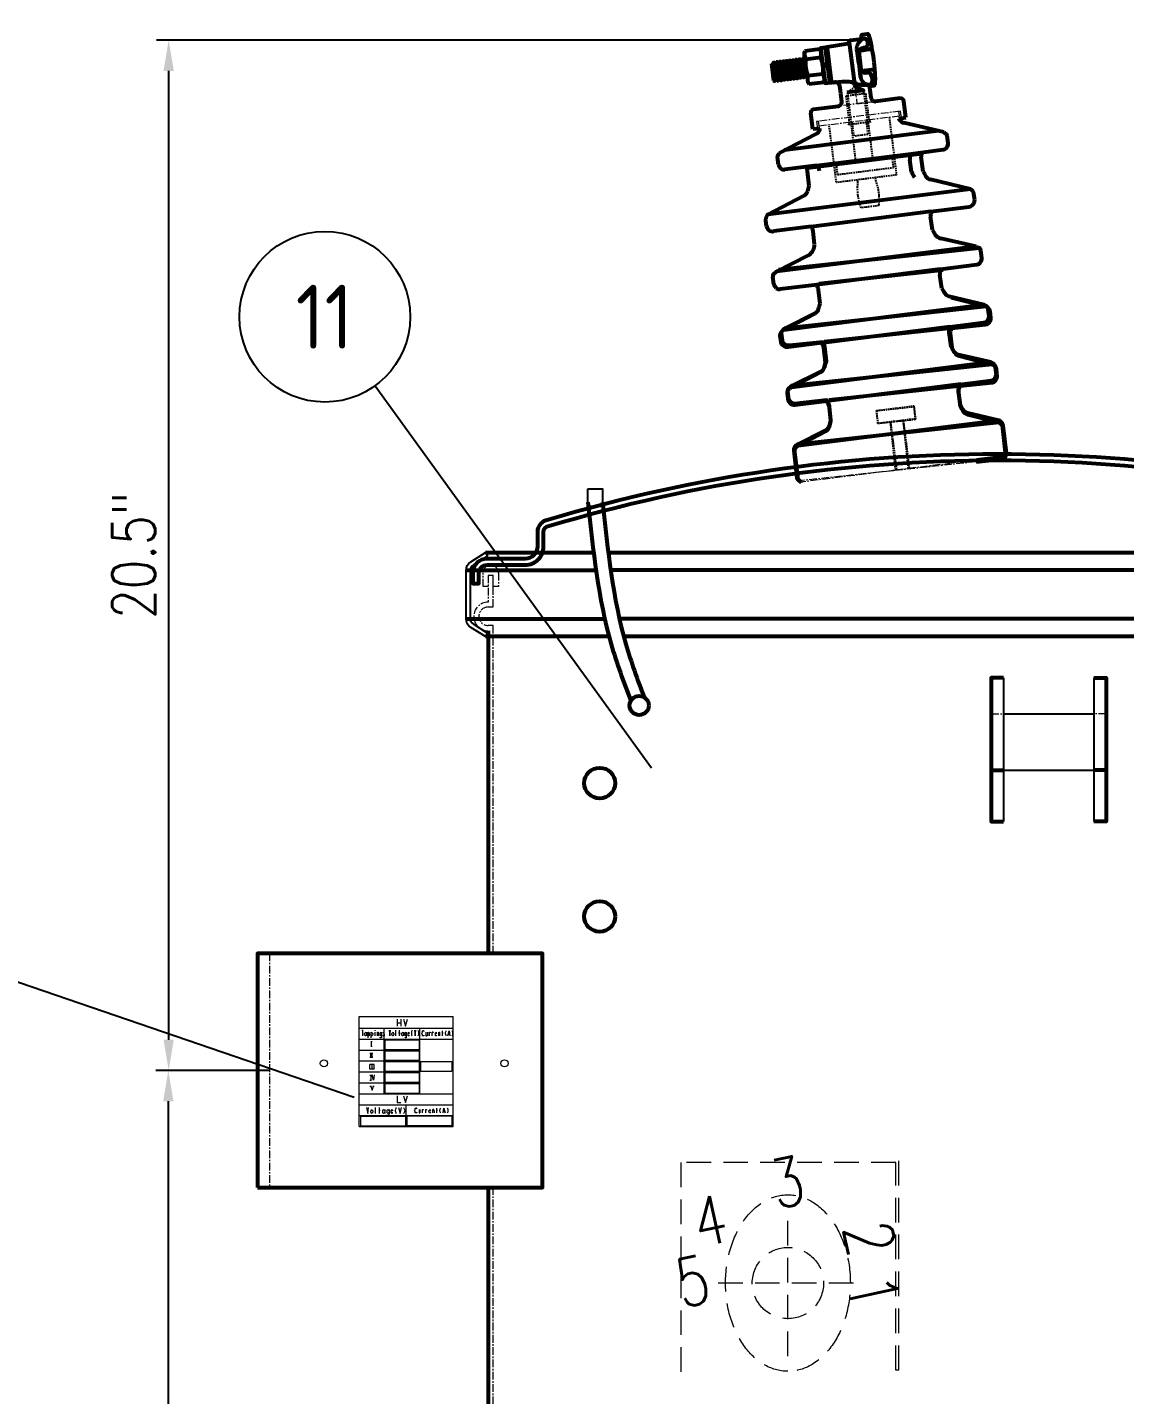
# Model space of a CAD drawing. Header units: millimetres. Extents: x 119255 to 128417, y -8474 to -5265.
# Drawn here: x 120757 to 121292, y -6862 to -6196 of the extents above; entities that cross this region are included whole.
import ezdxf
from ezdxf.enums import TextEntityAlignment as Align

# ---------------------------------------------------------------- set-up
doc = ezdxf.new("R2010")
doc.units = ezdxf.units.MM
doc.header["$LTSCALE"] = 3
for name, pattern in [('ACISOTGL', [3, 2, -1]), ('CENTER', [2, 1.25, -0.25, 0.25, -0.25]), ('HIDDEN', [0.375, 0.25, -0.125])]:
    doc.linetypes.add(name, pattern=pattern)
for name, color, linetype in [('2', 3, 'Continuous'), ('A', 3, 'Continuous'), ('D', 11, 'HIDDEN'), ('S', 254, 'Continuous')]:
    doc.layers.add(name, color=color, linetype=linetype)
for name, color, linetype, lineweight in [('图层1', 1, 'CENTER', 13), ('标注、文本', 3, 'Continuous', 25), ('粗实线', 4, 'Continuous', 53)]:
    doc.layers.add(name, color=color, linetype=linetype, lineweight=lineweight)
doc.styles.add('HC_GBDIM', font='romans', dxfattribs={"width": 0.667, "bigfont": 'gbcbig'})
doc.styles.add('ST_WIN', font='isocp2.shx', dxfattribs={"bigfont": 'hzdxfst.shx'})
doc.styles.add('TH_GBDIM', font='romans.shx', dxfattribs={"width": 0.8, "bigfont": 'gbcbig.shx'})
doc.dimstyles.new('TH_GBDIM1', dxfattribs={"dimscale": 3, "dimtxt": 3.5, "dimasz": 2.5, "dimexe": 2, "dimexo": 0, "dimgap": 1.5, "dimtad": 1, "dimdec": 1, "dimzin": 0, "dimdsep": 46, "dimtxsty": 'TH_GBDIM', "dimcen": 2.5, "dimclrd": 3, "dimclre": 256, "dimclrt": 2, "dimadec": 0, "dimazin": 0, "dimtfac": 0.714286, "dimtdec": 1, "dimtmove": 0, "dimatfit": 3, "dimfxl": 0, "dimtzin": 0, "dimlwd": -1, "dimlwe": -1, "dimarcsym": 0})

# ---------------------------------------------------------------- blocks, each defined once
blk = doc.blocks.new('*D5')
at = {"layer": 'Defpoints', "color": 0}
for p in [(120875.49, -6703.82), (120826.11, -7139.46), (120875.49, -7139.46)]:
    blk.add_point(p, dxfattribs=at)
at = {"layer": '标注、文本'}
for p, q in [((120875.49, -6703.82), (120820.11, -6703.82)), ((120875.49, -7139.46), (120820.11, -7139.46))]:
    blk.add_line(p, q, dxfattribs=at)
at = {"layer": '标注、文本', "color": 3}
blk.add_line((120826.11, -6718.82), (120826.11, -7124.46), dxfattribs=at)
for points in [[(120823.61, -6718.82), (120828.61, -6718.82), (120826.11, -6703.82)], [(120823.61, -7124.46), (120828.61, -7124.46), (120826.11, -7139.46)]]:
    blk.add_solid(points, dxfattribs=at)
at = {"layer": '标注、文本', "color": 2, "insert": (120809.11, -6921.64), "char_height": 21, "attachment_point": 5, "rotation": 90, "style": 'TH_GBDIM'}
blk.add_mtext("21.65''", dxfattribs=at)
blk = doc.blocks.new('*D6')
at = {"layer": 'Defpoints', "color": 0}
for p in [(120826.29, -6201.75), (121158.51, -6201.75), (120869.49, -6703.82)]:
    blk.add_point(p, dxfattribs=at)
at = {"layer": '标注、文本'}
for p, q in [((121158.51, -6201.75), (120820.29, -6201.75)), ((120869.49, -6703.82), (120820.29, -6703.82))]:
    blk.add_line(p, q, dxfattribs=at)
at = {"layer": '标注、文本', "color": 3}
blk.add_line((120826.29, -6688.82), (120826.29, -6216.75), dxfattribs=at)
for points in [[(120823.79, -6216.75), (120828.79, -6216.75), (120826.29, -6201.75)], [(120823.79, -6688.82), (120828.79, -6688.82), (120826.29, -6703.82)]]:
    blk.add_solid(points, dxfattribs=at)
at = {"layer": '标注、文本', "color": 2, "insert": (120809.29, -6452.79), "char_height": 21, "width": 172.582, "attachment_point": 5, "rotation": 90, "style": 'TH_GBDIM'}
blk.add_mtext('20.5"', dxfattribs=at)
blk = doc.blocks.new('A$C67204ebe')
at = {"layer": 'D'}
for p, q in [((-38.76, 178.03), (-32.93, 147.35)), ((-30.99, 179.56), (-28.4, 166.43)), ((-17.89, 168.96), (-12.39, 141.06)), ((-41.31, 135.36), (-46.82, 163.25)), ((-35.6, 165), (-36.93, 164.74)), ((-34.32, 158.48), (-35.6, 165)), ((-28.4, 166.43), (-28.94, 166.32)), ((-28.94, 166.32), (-27.65, 159.8)), ((-28.4, 166.43), (-28.15, 166.47)), ((-28.15, 166.47), (-24.7, 148.97)), ((-27.65, 159.8), (-34.32, 158.48)), ((-12.39, 141.06), (-41.31, 135.36)), ((-6.94, 20.78), (-2.36, -2.41)), ((-0.79, 21.99), (3.78, -1.19))]:
    blk.add_line(p, q, dxfattribs=at)
for points in [[(-35.61, 182.6), (-39.08, 179.55), (-38.76, 178.03), (-30.99, 179.56), (-31.29, 181.08), (-30.99, 179.56), (-30.2, 179.72), (-27.61, 166.58), (-26.67, 165.95), (-37.56, 163.8), (-36.93, 164.74), (-39.52, 177.88), (-38.76, 178.03)], [(-22.59, 139.05), (-22.37, 137.92), (-20.82, 133.44), (-20.2, 130.3), (-19.94, 127.7), (-19.93, 125.57), (-28.46, 123.89), (-29.61, 126.87), (-30.41, 129.92), (-30.85, 133.57), (-30.9, 136.24), (-31.12, 137.37)]]:
    blk.add_lwpolyline(points, dxfattribs=at)
blk.add_lwpolyline([(-23.08, 147.76), (-34.11, 145.59), (-41.32, 144.16, 0.282875), (-41.88, 143.65, 0.11185), (-41.9, 143.24), (-41.12, 139.26), (-14.06, 144.6), (-14.84, 148.57, 0.414214), (-15.78, 149.2), (-23.16, 147.77)], format="xyb", dxfattribs=at)
blk.add_lwpolyline([(3.86, 29.38), (5.09, 23.15), (-12.85, 19.61), (-14.08, 25.84)], close=True, dxfattribs=at)
for centre, start, end in [((-34.4, 147.06), 281.16, 11.16), ((-23.23, 149.26), 191.16, 281.16)]:
    blk.add_arc(centre, 1.5, start, end, dxfattribs=at)
at = {"layer": '图层1'}
for p, q in [((-35.61, 182.6), (-33.98, 174.34)), ((-24.96, 176.12), (-43, 172.56)), ((-33.98, 174.34), (-24.96, 176.12)), ((-12.53, 172.21), (-53.05, 164.36)), ((-51.82, 162.26), (-12.89, 169.94)), ((-12.89, 169.94), (-13.31, 172.06)), ((-11.87, 168.87), (-12.53, 172.21)), ((-53.05, 164.36), (-52.36, 160.88)), ((-52.26, 164.52), (-51.82, 162.26)), ((36.37, 5.25), (-48.23, -11.46))]:
    blk.add_line(p, q, dxfattribs=at)
at = {"layer": '粗实线', "ltscale": 2}
for p, q in [((-39.91, 203.86), (-36.14, 185.3)), ((-66.49, 193.43), (-63.96, 184.65)), ((-64.96, 193.77), (-62.41, 184.96)), ((-63.44, 194.07), (-60.89, 185.26)), ((-62.5, 193.44), (-60.26, 186.19)), ((-61.84, 194.39), (-59.32, 185.57)), ((-61.14, 198.14), (-61.32, 196.48)), ((-61.32, 196.48), (-60.35, 194.17)), ((-53.93, 199.56), (-61.14, 198.14)), ((-53.15, 195.59), (-60.35, 194.17)), ((-34.52, 194.1), (-33.22, 187.51)), ((-76.9, 191.06), (-75.29, 182.87)), ((-76.38, 190.71), (-74.14, 183.42)), ((-75.75, 191.61), (-73.23, 182.82)), ((-74.86, 191), (-72.61, 183.76)), ((-74.23, 191.94), (-71.67, 183.13)), ((-73.29, 191.31), (-71.09, 184.06)), ((-72.73, 192.21), (-70.14, 183.43)), ((-71.77, 191.61), (-69.52, 184.37)), ((-71.14, 192.55), (-68.58, 183.74)), ((-70.2, 191.92), (-68, 184.67)), ((-69.61, 192.85), (-66.96, 184.1)), ((-68.68, 192.22), (-66.45, 184.97)), ((-68.05, 193.16), (-65.49, 184.35)), ((-67.11, 192.53), (-64.91, 185.28)), ((-65.59, 192.83), (-63.35, 185.59)), ((-61.83, 185.89), (-64.02, 193.14)), ((-51.57, 187.6), (-58.78, 186.18)), ((-52.1, 192.85), (-49.34, 191)), ((-33.22, 187.51), (-33.53, 189.07)), ((-33.53, 189.07), (-33.53, 189.07)), ((-50.79, 183.63), (-57.99, 182.21)), ((-42.15, 178.56), (-42.47, 180.19)), ((-36.14, 185.3), (-35.73, 184.51)), ((-27.36, 177.68), (-28.08, 181.33)), ((-41.43, 174.91), (-42.15, 178.56)), ((-13.15, 178.45), (-25.01, 176.11)), ((-9.71, 169.3), (-11.27, 177.19)), ((-54.57, 160.45), (-56.12, 168.34)), ((-54.86, 170.22), (-43, 172.56)), ((-13.13, 168.62), (-9.71, 169.3)), ((9.26, 163.47), (-10.62, 166.67)), ((6.57, 163.9), (-67.58, 149.27)), ((-51.15, 161.12), (-54.57, 160.45)), ((11.67, 158.24), (10.9, 161.9)), ((-69.91, 147.85), (-52.73, 158.37)), ((-6.01, 151.84), (9.47, 154.95)), ((-0.95, 152.14), (-57.13, 141.03)), ((-51.36, 142.9), (-5.91, 151.86)), ((-5.1, 143.03), (-6.37, 149)), ((0.51, 143.67), (-0.94, 150.67)), ((-70.15, 142.09), (-70.82, 145.78)), ((-51.36, 142.9), (-66.86, 139.89)), ((24.04, 136.7), (4.36, 139.95)), ((24.04, 136.7), (-73.56, 117.45)), ((-54.44, 132.83), (-55.75, 139.85)), ((26.48, 131.59), (25.93, 134.37)), ((-73.56, 117.45), (-56.58, 127.93)), ((5.63, 124.46), (23.91, 128.07)), ((5.63, 124.46), (-52.16, 113.03)), ((7.02, 115.62), (5.64, 122.07)), ((-73.87, 111.79), (-74.42, 114.58)), ((-51.87, 113.12), (-70.16, 109.51)), ((28.79, 109.01), (-67.44, 90.03)), ((-49.8, 104.41), (-50.98, 110.9)), ((28.79, 109.01), (11.4, 111.75)), ((31.96, 103.53), (31.19, 107.2)), ((12.21, 96.78), (29.76, 100.27)), ((-67.44, 90.03), (-52.38, 99.16)), ((12.21, 96.78), (-47.37, 85.01)), ((13.53, 87.51), (12.14, 94.02)), ((-68.29, 83.75), (-68.96, 87.44)), ((-47.45, 85.01), (-65.01, 81.57)), ((34.68, 80.97), (-62.23, 61.85)), ((-45.15, 75.94), (-46.34, 82.48)), ((18.8, 69.05), (-42.23, 56.98)), ((39.81, 53.18), (-56.42, 34.19)), ((26.11, 41.5), (-37.46, 28.96)), ((45.69, 25.18), (-51.23, 6.06))]:
    blk.add_line(p, q, dxfattribs=at)
for points in [[(-42.47, 180.19), (-42.92, 182.48, 0.216454), (-43.8, 183.71, 0.14676), (-45.27, 184.06), (-47.08, 183.7, -0.216222), (-47.67, 183.84, -0.128385), (-48.01, 184.28), (-51.13, 200.07, -0.236321), (-50.98, 200.6, -0.137645), (-50.38, 200.99), (-40.48, 203.39, 0.118082), (-40.15, 203.56, 0.239241), (-39.88, 204.22, -0.185592), (-39.72, 204.74, -0.149289), (-39.28, 205.05), (-33.83, 206.13), (-34.12, 207.55, -0.162586), (-34.07, 207.86, -0.235181), (-33.63, 208.2), (-31.33, 208.66, -0.193012), (-30.8, 208.56, -0.216479), (-30.65, 208.33), (-29.5, 205.05), (-28.8, 202.54, -0.305966), (-29.2, 201.34, -0.211517), (-30.09, 201.12), (-33.79, 200.23, 0.124352), (-34.88, 199.66), (-33.31, 191.05, 0.232484), (-32.32, 189.92, 0.137631), (-31.19, 189.64), (-29.76, 189.87, -0.226514), (-28.41, 189.47, -0.129294), (-27.38, 185.8)], [(-50.38, 200.99), (-50.32, 200.7), (-50.34, 200.22), (-47.22, 184.39), (-47.04, 184.01), (-46.18, 183.88, -0.005437), (-42.81, 184.49, -0.020315), (-39, 184.79, -0.072791), (-37.05, 184.71, -0.141507), (-36.21, 184.11, -0.078582), (-35.73, 183.19, -0.389074)], [(-34.52, 194.1), (-35.72, 200.18), (-35.82, 200.69, -0.078909), (-35.85, 201.65, -0.002455), (-35.74, 202.57, -0.104269), (-35.26, 203.94, -0.067748), (-33.77, 205.78, -0.137062), (-32.75, 206.31, -0.250439), (-31.86, 206.06, -0.064304), (-31.28, 205.33, -0.207145), (-30.96, 202.9, -0.182921), (-31.64, 201.97, -0.000416), (-33.21, 201.56, 0.26878), (-34.88, 199.66, 0.499102)], [(-33.87, 190.8), (-33.22, 187.51, 0.188465), (-31.55, 184.9, 0.125485), (-29.48, 184.07, 0.148052), (-27.95, 184.32, 0.261104), (-27.38, 185.8, 0.829827)], [(-32.94, 190.51), (-27.99, 191.49, -0.202073), (-26.98, 191.28, -0.189452), (-26.41, 190.43, -0.036985), (-25.98, 184.14, 0.140434)], [(-28.08, 181.33), (-28.43, 183.38), (-26.28, 183.83, 0.076742), (-26.14, 183.88, 0.221032), (-25.98, 184.14, 59.233366)], [(23.87, 55.74, -0.200811), (21.55, 57.18, -0.016019), (20.03, 59.46), (18.59, 66.49, -0.126731), (18.66, 67.77, 0.095852), (18.8, 69.05), (34.93, 72.23, 0.198563), (36.97, 73.59, 0.178497), (37.47, 75.63), (36.81, 78.94, 0.197282), (35.98, 80.2, 0.032544), (34.68, 80.97), (17.37, 83.79)], [(-42.65, 42.61, 0.200811), (-41.05, 44.83, 0.016019), (-40.51, 47.52), (-41.85, 54.56, 0.126731), (-42.4, 55.73, -0.095852), (-43.02, 56.85), (-59.14, 53.67, -0.198563), (-61.55, 54.15, -0.178497), (-62.78, 55.86), (-63.44, 59.17, -0.197282), (-63.14, 60.65, -0.032544), (-62.23, 61.85), (-47.29, 71.04)], [(36.37, 5.25), (49.57, 7.83, 0.264751), (50.38, 8.52, 0.085218), (50.55, 9.55), (47.95, 22.75, 0.130917), (47.27, 24.14, 0.137977), (45.69, 25.18), (30.37, 27.68, -0.196911), (28.04, 29.12, -0.024375), (26.53, 31.41), (25.15, 37.91, -0.086896), (25.08, 39.65, -0.031016), (25.43, 41.38), (40.77, 44.43, 0.221746), (42.45, 45.66, 0.093612), (43, 47.34), (42.32, 51.03, 0.224627), (41.2, 52.59, 0.05176), (39.81, 53.18), (23.87, 55.74)], [(-48.23, -11.46), (-48.23, -11.46, -0.264751), (-49.24, -11.13, -0.085218), (-49.79, -10.25), (-52.4, 2.95, -0.130917), (-52.3, 4.5, -0.137977), (-51.23, 6.06), (-38.01, 14.19, 0.196911), (-36.4, 16.41, 0.024375), (-35.87, 19.1), (-37.06, 25.64, 0.086896), (-37.66, 27.27, 0.031016), (-38.64, 28.74), (-53.99, 25.73, -0.221746), (-56.01, 26.24, -0.093612), (-57.16, 27.58), (-57.93, 31.25, -0.224627), (-57.48, 33.12, -0.05176), (-56.42, 34.19), (-42.65, 42.61)]]:
    blk.add_lwpolyline(points, format="xyb", dxfattribs=at)
for points in [[(-50.98, 200.6), (-53.53, 200.1), (-50.21, 183.29), (-47.67, 183.84)], [(-35.73, 183.19), (-35.61, 182.6), (-31.29, 181.08), (-39.08, 179.55)]]:
    blk.add_lwpolyline(points, dxfattribs=at)
for centre, radius, start, end in [((-34.43, 201.61), 1.52, 294.65341, 2.43311), ((-80.87, 185.97), 54.64, 4.67536, 17.64464), ((-56.97, 196.9), 4.35, 163.43129, 218.88871), ((-43.52, 193.34), 16.85, 177.17429, 205.14571), ((-57.31, 196.83), 4.34, 343.39929, 38.92071), ((-68.38, 188.44), 16.83, 357.15819, 25.16181), ((-54.95, 184.87), 4.34, 343.3994, 38.92053), ((-31.82, 189.41), 1.26, 14.65534, 93.80155), ((-54.61, 184.94), 4.35, 163.43129, 218.88871), ((-43.35, 174.35), 1.82, 281.16, 330.05544), ((-44.05, 174.75), 2.63, 330.05544, 3.41055), ((-24.87, 178.53), 2.63, 198.90945, 232.26456), ((-25.36, 177.9), 1.82, 232.26456, 281.16), ((-12.93, 176.6), 1.86, 59.07931, 96.53076), ((-12.75, 176.9), 1.51, 11.16, 59.07931), ((-54.64, 168.63), 1.51, 143.24069, 191.16), ((-54.36, 168.42), 1.86, 105.78924, 143.24069), ((-10.33, 169.7), 3, 201.09295, 238.819), ((-10.06, 170.15), 3.52, 238.819, 260.83793), ((-54.15, 161.06), 3, 323.501, 1.22705), ((12.16, 166.3), 4.06, 224.35382, 242.44853), ((9.74, 161.66), 1.18, 11.92549, 62.44853), ((-54.57, 161.37), 3.52, 301.48207, 323.501), ((8.97, 157.44), 2.54, 281.34168, 330.43717), ((7.85, 158.07), 3.83, 330.43717, 2.42947), ((-69.66, 145.99), 1.18, 139.87147, 190.39451), ((-73.67, 149.37), 4.06, 319.87147, 337.96618), ((-2.3, 149.87), 4.16, 154.93182, 192.04407), ((-6.61, 151.88), 0.599, 334.93182, 356.47929), ((2.36, 151.44), 3.38, 168.10436, 184.7855), ((3.08, 151.5), 4.11, 184.7855, 191.76167), ((-66.55, 143.4), 3.83, 199.89053, 231.88283), ((-67.34, 142.38), 2.54, 231.88283, 280.97832), ((-59.1, 139.32), 3.38, 17.5345, 34.21564), ((-59.79, 139.1), 4.11, 10.55833, 17.5345), ((-50.82, 143.16), 0.599, 205.84071, 227.38818), ((-54.04, 139.66), 4.16, 10.27593, 47.38818), ((7.31, 148.91), 13.73, 205.36936, 217.4953), ((18.91, 154.01), 21.1, 209.33822, 216.79252), ((4.95, 143.57), 3.67, 216.79252, 260.6372), ((22.29, 133.2), 3.92, 40.98291, 63.38636), ((22.97, 133.79), 3.02, 11.16, 40.98291), ((-58.51, 131.05), 3.67, 301.6828, 345.52748), ((-75.38, 135.41), 21.1, 345.52748, 352.98178), ((23.29, 131.21), 3.21, 281.16, 325.41084), ((23.29, 131.21), 3.21, 325.41084, 6.68919), ((10.75, 123.34), 5.24, 167.6316, 180.80245), ((11.66, 123.35), 6.15, 180.80245, 192.0282), ((-71.46, 115.16), 3.02, 161.33709, 191.16), ((-70.6, 114.87), 3.92, 138.93364, 161.33709), ((15.3, 119.37), 9.1, 204.36994, 221.71685), ((12.15, 116.56), 4.88, 221.71685, 261.07914), ((-70.78, 112.66), 3.21, 195.63081, 236.90916), ((-70.78, 112.66), 3.21, 236.90916, 281.16), ((-56.18, 110.13), 5.24, 21.51755, 34.6884), ((-57.03, 109.8), 6.15, 10.2918, 21.51755), ((31.23, 113.62), 5.21, 242.13656, 254.88595), ((29.39, 106.82), 1.84, 11.92084, 74.88595), ((-54.91, 103.33), 4.88, 301.24086, 340.60315), ((-58.89, 104.73), 9.1, 340.60315, 357.95006), ((29.25, 102.79), 2.58, 281.24066, 329.31778), ((28.39, 103.31), 3.59, 329.31778, 3.52725), ((20.37, 95.02), 8.34, 167.83627, 177.61383), ((17.44, 95.14), 5.41, 177.61383, 192.02578), ((-67.16, 87.77), 1.84, 127.43405, 190.39916), ((-71.44, 93.37), 5.21, 307.43405, 320.18344), ((113.9, 153.71), 120.23, 213.40703, 214.70948), ((-64.89, 84.91), 3.59, 198.79275, 233.00222), ((-65.5, 84.1), 2.58, 233.00222, 281.07934), ((-54.33, 80.29), 8.34, 24.70617, 34.48373), ((-51.66, 81.51), 5.41, 10.29422, 24.70617), ((17.93, 87.24), 3.49, 214.70948, 260.73725), ((-163.14, 99.06), 120.23, 347.61052, 348.91297), ((-49.12, 74.01), 3.49, 301.58275, 347.61052)]:
    blk.add_arc(centre, radius, start, end, dxfattribs=at)
for points in [[(-60.35, 194.17), (-61, 193.98), (-61.87, 194.38), (-62.5, 193.44), (-63.44, 194.07), (-64.02, 193.14), (-64.96, 193.77), (-65.59, 192.83), (-66.55, 193.43), (-67.11, 192.53), (-68.05, 193.16), (-68.68, 192.22), (-69.62, 192.85), (-70.2, 191.92), (-71.14, 192.55), (-71.77, 191.61), (-72.73, 192.21), (-73.29, 191.31), (-74.23, 191.94), (-74.86, 191), (-75.81, 191.6), (-76.38, 190.71), (-76.9, 191.06)], [(-58.8, 186.09), (-59.32, 185.57), (-60.26, 186.19), (-60.89, 185.26), (-61.83, 185.89), (-62.41, 184.96), (-63.35, 185.59), (-63.98, 184.65), (-64.91, 185.28), (-65.49, 184.35), (-66.43, 184.98), (-67.06, 184.04), (-68, 184.67), (-68.58, 183.74), (-69.52, 184.37), (-70.15, 183.43), (-71.11, 184.03), (-71.67, 183.13), (-72.61, 183.76), (-73.24, 182.82), (-74.2, 183.42), (-74.79, 182.54), (-75.29, 182.87)], [(-35.73, 184.51), (-34.2, 183.95), (-31.81, 183.71), (-30.19, 183.77), (-28.61, 184.03)]]:
    blk.add_spline(points, degree=3, dxfattribs=at)

msp = doc.modelspace()

# ---------------------------------------------------------------- linework, layer by layer
at = {"color": 7, "linetype": 'Continuous', "lineweight": 15}
for p, q in [((120919.05, -6677.57), (120964.96, -6677.57)), ((120919.05, -6731.13), (120919.05, -6677.57)), ((120937.68, -6678.9), (120937.68, -6682.22)), ((120937.68, -6680.56), (120939.34, -6680.56)), ((120939.34, -6678.9), (120939.34, -6682.22)), ((120940.68, -6678.9), (120941.68, -6682.22)), ((120941.68, -6682.22), (120942.67, -6678.9)), ((120964.96, -6731.13), (120964.96, -6677.57)), ((120919.05, -6683.22), (120964.96, -6683.22)), ((120919.05, -6688.54), (120964.96, -6688.54)), ((120920.38, -6684.22), (120921.05, -6684.22)), ((120920.71, -6684.22), (120920.71, -6686.88)), ((120921.71, -6685.88), (120922.05, -6685.55)), ((120921.71, -6686.21), (120921.71, -6685.88)), ((120922.04, -6686.88), (120921.71, -6686.21)), ((120922.05, -6685.55), (120922.38, -6685.22)), ((120922.38, -6686.88), (120922.05, -6686.88)), ((120922.38, -6685.22), (120922.38, -6685.55)), ((120922.38, -6685.55), (120922.71, -6685.88)), ((120922.71, -6686.21), (120922.38, -6686.88)), ((120922.38, -6686.88), (120922.38, -6686.55)), ((120922.71, -6685.22), (120922.71, -6686.88)), ((120923.38, -6685.55), (120923.71, -6685.22)), ((120923.38, -6685.22), (120923.38, -6687.88)), ((120923.38, -6685.88), (120923.38, -6685.55)), ((120923.38, -6686.88), (120923.38, -6686.21)), ((120923.71, -6686.88), (120923.38, -6686.88)), ((120923.71, -6685.22), (120924.04, -6685.55)), ((120924.04, -6686.88), (120923.71, -6686.88)), ((120924.04, -6685.55), (120924.04, -6685.88)), ((120924.04, -6685.88), (120924.04, -6686.21)), ((120924.04, -6686.21), (120924.04, -6686.88)), ((120924.71, -6685.22), (120924.71, -6687.88)), ((120924.71, -6685.88), (120925.04, -6685.55)), ((120925.04, -6686.88), (120924.71, -6686.21)), ((120925.04, -6685.55), (120925.04, -6685.22)), ((120925.04, -6685.22), (120925.37, -6685.55)), ((120925.04, -6686.88), (120925.04, -6686.55)), ((120925.37, -6686.88), (120925.04, -6686.88)), ((120925.37, -6685.55), (120925.7, -6685.88)), ((120925.7, -6686.21), (120925.37, -6686.88)), ((120925.7, -6685.88), (120925.7, -6686.21)), ((120926.7, -6684.22), (120926.7, -6684.55)), ((120926.7, -6685.22), (120926.7, -6686.88)), ((120928.03, -6685.55), (120928.03, -6685.22)), ((120928.03, -6686.88), (120928.03, -6685.22)), ((120928.04, -6685.22), (120928.37, -6685.22)), ((120928.37, -6685.22), (120928.37, -6685.55)), ((120928.37, -6685.55), (120928.37, -6686.88)), ((120929.36, -6685.55), (120929.7, -6685.22)), ((120929.36, -6685.88), (120929.36, -6685.55)), ((120929.36, -6686.21), (120929.36, -6685.88)), ((120929.36, -6686.88), (120929.36, -6686.21)), ((120929.7, -6686.88), (120929.36, -6686.88)), ((120929.36, -6687.88), (120929.36, -6687.55)), ((120929.7, -6687.88), (120929.36, -6687.88)), ((120929.7, -6685.22), (120929.7, -6685.55)), ((120929.7, -6685.55), (120930.03, -6685.88)), ((120930.03, -6686.21), (120929.7, -6686.88)), ((120929.7, -6686.88), (120929.7, -6686.55)), ((120930.03, -6687.88), (120929.7, -6687.88)), ((120930.03, -6685.22), (120930.03, -6687.22)), ((120930.03, -6687.22), (120930.03, -6687.88)), ((120931.03, -6686.88), (120930.69, -6686.55)), ((120931.03, -6685.22), (120931.03, -6685.55)), ((120931.36, -6685.22), (120931.03, -6685.22)), ((120931.03, -6685.55), (120931.03, -6685.22)), ((120931.03, -6685.55), (120931.36, -6686.21)), ((120931.36, -6686.88), (120931.03, -6686.88)), ((120931.36, -6715.16), (120931.36, -6683.22)), ((120931.36, -6685.55), (120931.36, -6685.22)), ((120931.36, -6686.21), (120931.36, -6685.88)), ((120931.36, -6686.21), (120931.36, -6686.55)), ((120931.36, -6686.55), (120931.36, -6686.88)), ((120931.69, -6688.88), (120948.33, -6688.88)), ((120931.69, -6688.88), (120931.69, -6693.53)), ((120933.69, -6684.22), (120934.02, -6686.88)), ((120934.02, -6686.88), (120934.35, -6684.22)), ((120935.02, -6685.88), (120935.35, -6685.55)), ((120935.02, -6686.21), (120935.02, -6685.88)), ((120935.35, -6686.88), (120935.02, -6686.21)), ((120935.35, -6685.55), (120935.69, -6685.22)), ((120935.69, -6686.88), (120935.35, -6686.88)), ((120935.69, -6685.22), (120935.69, -6685.55)), ((120935.69, -6685.55), (120936.02, -6685.88)), ((120936.02, -6686.21), (120935.69, -6686.88)), ((120935.69, -6686.88), (120935.69, -6686.55)), ((120936.02, -6685.88), (120936.02, -6686.21)), ((120937.02, -6686.88), (120937.02, -6684.22)), ((120938.35, -6685.55), (120939.01, -6685.55)), ((120938.68, -6686.88), (120938.68, -6684.22)), ((120939.68, -6685.88), (120940.01, -6685.55)), ((120939.68, -6686.21), (120939.68, -6685.88)), ((120940.01, -6686.88), (120939.68, -6686.21)), ((120940.01, -6685.55), (120940.34, -6685.22)), ((120940.34, -6686.88), (120940.01, -6686.88)), ((120940.34, -6685.22), (120940.34, -6685.55)), ((120940.34, -6685.55), (120940.68, -6685.88)), ((120940.68, -6686.21), (120940.34, -6686.88)), ((120940.34, -6686.88), (120940.34, -6686.55)), ((120940.68, -6685.22), (120940.68, -6686.88)), ((120941.34, -6685.88), (120941.68, -6685.55)), ((120941.34, -6686.21), (120941.34, -6685.88)), ((120941.67, -6686.88), (120941.34, -6686.21)), ((120941.67, -6687.88), (120941.34, -6687.55)), ((120941.68, -6685.55), (120941.68, -6685.22)), ((120941.68, -6685.22), (120942.01, -6685.55)), ((120941.68, -6686.88), (120941.68, -6686.55)), ((120942.01, -6686.88), (120941.68, -6686.88)), ((120942.01, -6687.88), (120941.68, -6687.88)), ((120942.01, -6685.22), (120942.01, -6687.22)), ((120942.01, -6685.55), (120942.01, -6685.88)), ((120942.01, -6686.21), (120942.01, -6686.88)), ((120942.01, -6687.22), (120942.01, -6687.55)), ((120942.01, -6687.55), (120942.01, -6687.88)), ((120943.01, -6685.55), (120943.34, -6685.22)), ((120943.01, -6685.88), (120943.01, -6685.55)), ((120943.01, -6686.21), (120943.01, -6685.88)), ((120943.67, -6685.88), (120943.01, -6685.88)), ((120943.01, -6686.88), (120943.01, -6686.21)), ((120943.34, -6686.88), (120943.01, -6686.88)), ((120943.34, -6685.22), (120943.34, -6685.55)), ((120943.34, -6685.55), (120943.67, -6685.88)), ((120943.34, -6686.88), (120943.34, -6686.55)), ((120943.67, -6686.55), (120943.34, -6686.88)), ((120945, -6684.22), (120944.67, -6684.89)), ((120944.67, -6684.89), (120944.67, -6685.55)), ((120944.67, -6685.55), (120944.67, -6685.88)), ((120944.67, -6685.88), (120944.67, -6686.55)), ((120944.67, -6686.55), (120945, -6686.88)), ((120946, -6684.22), (120946.33, -6686.88)), ((120946.33, -6686.88), (120946.67, -6684.22)), ((120947.66, -6684.22), (120948, -6684.89)), ((120948, -6686.55), (120947.66, -6686.88)), ((120948, -6684.89), (120948, -6685.55)), ((120948, -6685.55), (120948, -6685.88)), ((120948, -6685.88), (120948, -6686.55)), ((120948.33, -6688.88), (120948.33, -6693.53)), ((120948.66, -6715.16), (120948.66, -6683.22)), ((120949.66, -6685.88), (120949.99, -6685.22)), ((120949.99, -6686.55), (120949.66, -6685.88)), ((120949.99, -6684.55), (120950.33, -6684.55)), ((120949.99, -6685.22), (120949.99, -6684.55)), ((120949.99, -6686.88), (120949.99, -6686.55)), ((120950.33, -6686.88), (120949.99, -6686.88)), ((120950.33, -6684.55), (120950.33, -6684.22)), ((120950.33, -6684.55), (120950.66, -6684.55)), ((120950.33, -6686.88), (120950.33, -6686.55)), ((120950.66, -6686.88), (120950.33, -6686.88)), ((120950.66, -6684.55), (120950.66, -6684.89)), ((120950.66, -6686.55), (120950.66, -6686.88)), ((120951.66, -6685.22), (120951.66, -6686.55)), ((120951.66, -6686.55), (120951.66, -6686.88)), ((120951.66, -6686.88), (120951.99, -6686.88)), ((120951.99, -6686.88), (120952.32, -6686.55)), ((120952.32, -6685.22), (120952.32, -6686.88)), ((120953.32, -6685.88), (120953.32, -6685.22)), ((120953.32, -6686.88), (120953.32, -6685.22)), ((120953.32, -6685.22), (120953.65, -6685.22)), ((120953.65, -6685.22), (120953.65, -6685.55)), ((120954.65, -6685.88), (120954.98, -6685.22)), ((120954.65, -6686.88), (120954.65, -6685.22)), ((120954.98, -6685.22), (120954.98, -6684.89)), ((120954.98, -6685.22), (120955.32, -6685.55)), ((120956.31, -6685.55), (120956.65, -6685.22)), ((120956.31, -6685.88), (120956.31, -6685.55)), ((120956.31, -6686.55), (120956.31, -6685.88)), ((120956.98, -6685.88), (120956.31, -6685.88)), ((120956.31, -6686.88), (120956.31, -6686.55)), ((120956.65, -6686.88), (120956.31, -6686.88)), ((120956.65, -6685.22), (120956.65, -6685.55)), ((120956.65, -6685.55), (120956.98, -6685.88)), ((120956.65, -6686.88), (120956.65, -6686.55)), ((120956.98, -6686.55), (120956.65, -6686.88)), ((120957.98, -6685.88), (120957.98, -6685.22)), ((120957.98, -6686.88), (120957.98, -6685.22)), ((120957.98, -6685.22), (120958.31, -6685.22)), ((120958.31, -6685.22), (120958.31, -6685.88)), ((120958.31, -6685.88), (120958.31, -6686.88)), ((120959.31, -6685.55), (120959.97, -6685.55)), ((120959.64, -6686.88), (120959.64, -6684.55)), ((120961.31, -6684.89), (120960.97, -6685.55)), ((120960.97, -6685.55), (120960.97, -6685.88)), ((120960.97, -6685.88), (120961.31, -6686.55)), ((120961.3, -6684.55), (120961.3, -6684.89)), ((120961.3, -6686.55), (120961.3, -6686.88)), ((120962.3, -6686.88), (120962.97, -6684.55)), ((120962.63, -6686.21), (120963.3, -6686.21)), ((120962.97, -6684.55), (120963.3, -6686.88)), ((120964.3, -6684.55), (120964.63, -6684.89)), ((120964.63, -6686.55), (120964.3, -6686.88)), ((120964.63, -6684.89), (120964.63, -6685.55)), ((120964.63, -6685.55), (120964.63, -6685.88)), ((120964.63, -6685.88), (120964.63, -6686.55)), ((120919.05, -6693.86), (120948.66, -6693.86)), ((120925.7, -6695.53), (120924.37, -6695.53)), ((120925.37, -6689.87), (120924.71, -6689.87)), ((120925.37, -6692.2), (120924.71, -6692.2)), ((120924.71, -6697.53), (120924.71, -6695.53)), ((120925.04, -6692.2), (120925.04, -6689.87)), ((120925.37, -6697.53), (120925.37, -6695.53)), ((120931.69, -6693.53), (120948.33, -6693.53)), ((120931.69, -6694.2), (120948.33, -6694.2)), ((120931.69, -6694.2), (120931.69, -6698.86)), ((120948.33, -6694.2), (120948.33, -6698.86)), ((120919.05, -6699.19), (120948.66, -6699.19)), ((120925.7, -6697.53), (120924.37, -6697.53)), ((120926.37, -6700.86), (120924.37, -6700.86)), ((120924.37, -6703.18), (120924.37, -6700.86)), ((120925.37, -6703.18), (120925.37, -6700.86)), ((120926.37, -6703.18), (120926.37, -6700.86)), ((120931.69, -6698.86), (120948.33, -6698.86)), ((120931.69, -6699.52), (120948.33, -6699.52)), ((120931.69, -6699.52), (120931.69, -6704.18)), ((120948.33, -6699.52), (120948.33, -6704.18)), ((120948.99, -6699.52), (120948.99, -6704.18)), ((120948.99, -6699.52), (120964.3, -6699.52)), ((120964.3, -6699.52), (120964.3, -6704.18)), ((120919.05, -6704.52), (120948.66, -6704.52)), ((120926.37, -6703.18), (120924.37, -6703.18)), ((120924.37, -6706.18), (120925.7, -6706.18)), ((120924.37, -6708.51), (120925.04, -6708.51)), ((120924.71, -6706.18), (120924.71, -6708.51)), ((120926.04, -6708.51), (120925.37, -6706.18)), ((120926.37, -6706.18), (120926.04, -6708.51)), ((120926.37, -6706.18), (120926.7, -6706.18)), ((120931.69, -6704.18), (120948.33, -6704.18)), ((120931.69, -6704.85), (120948.33, -6704.85)), ((120931.69, -6704.85), (120931.69, -6709.5)), ((120948.33, -6704.85), (120948.33, -6709.5)), ((120948.99, -6704.18), (120964.3, -6704.18)), ((120919.05, -6709.84), (120948.66, -6709.84)), ((120919.05, -6715.16), (120964.96, -6715.16)), ((120924.37, -6711.5), (120925.04, -6711.5)), ((120924.71, -6711.5), (120925.37, -6713.49)), ((120925.37, -6713.49), (120926.04, -6711.5)), ((120925.7, -6711.5), (120926.37, -6711.5)), ((120931.69, -6709.5), (120948.33, -6709.5)), ((120931.69, -6710.17), (120948.33, -6710.17)), ((120931.69, -6710.17), (120931.69, -6714.83)), ((120931.69, -6714.83), (120948.33, -6714.83)), ((120948.33, -6710.17), (120948.33, -6714.83)), ((120919.05, -6720.49), (120964.96, -6720.49)), ((120922.71, -6721.81), (120923.38, -6724.81)), ((120923.38, -6724.81), (120923.71, -6721.81)), ((120927.04, -6724.81), (120927.04, -6721.81)), ((120929.03, -6724.81), (120929.03, -6721.81)), ((120937.02, -6722.48), (120936.68, -6723.14)), ((120937.02, -6721.81), (120937.02, -6722.48)), ((120937.68, -6716.16), (120937.68, -6719.48)), ((120937.68, -6719.48), (120939.34, -6719.48)), ((120938.35, -6721.81), (120939.01, -6724.81)), ((120939.01, -6724.81), (120939.68, -6721.81)), ((120940.68, -6716.16), (120941.68, -6719.48)), ((120940.68, -6721.81), (120941.01, -6722.48)), ((120941.01, -6722.48), (120941.34, -6723.14)), ((120941.68, -6719.48), (120942.67, -6716.16)), ((120942.01, -6731.13), (120942.01, -6720.49)), ((120946.33, -6722.15), (120946.67, -6722.15)), ((120946.33, -6722.81), (120946.33, -6722.15)), ((120946.67, -6722.15), (120947, -6722.15)), ((120947, -6722.15), (120947, -6721.81)), ((120947, -6722.15), (120947.33, -6722.48)), ((120955.32, -6722.81), (120955.32, -6722.48)), ((120956.98, -6724.48), (120956.98, -6722.15)), ((120958.64, -6722.48), (120958.31, -6723.14)), ((120958.64, -6722.15), (120958.64, -6722.48)), ((120959.97, -6724.48), (120960.31, -6722.15)), ((120960.31, -6722.15), (120960.97, -6724.48)), ((120961.97, -6722.15), (120962.3, -6722.48)), ((120962.3, -6722.48), (120962.3, -6723.14)), ((120919.05, -6725.81), (120964.96, -6725.81)), ((120919.72, -6726.14), (120941.68, -6726.14)), ((120919.72, -6726.14), (120919.72, -6730.8)), ((120924.71, -6723.48), (120925.04, -6723.14)), ((120924.71, -6724.14), (120924.71, -6723.48)), ((120925.04, -6724.48), (120924.71, -6724.14)), ((120925.04, -6723.14), (120925.04, -6722.81)), ((120925.04, -6722.81), (120925.37, -6723.14)), ((120925.37, -6724.48), (120925.04, -6724.81)), ((120925.04, -6724.81), (120925.04, -6724.48)), ((120925.37, -6723.14), (120925.7, -6723.48)), ((120925.7, -6724.14), (120925.37, -6724.48)), ((120925.7, -6723.48), (120925.7, -6724.15)), ((120928.7, -6723.14), (120929.36, -6723.14)), ((120930.7, -6723.14), (120931.03, -6722.81)), ((120930.7, -6723.48), (120930.7, -6723.14)), ((120930.7, -6724.14), (120930.7, -6723.48)), ((120930.7, -6724.48), (120930.7, -6724.14)), ((120931.03, -6724.81), (120930.7, -6724.48)), ((120931.03, -6722.81), (120931.36, -6723.14)), ((120931.36, -6724.48), (120931.03, -6724.81)), ((120931.36, -6723.14), (120931.69, -6723.48)), ((120931.69, -6724.14), (120931.36, -6724.48)), ((120931.69, -6722.81), (120931.69, -6724.81)), ((120932.69, -6723.14), (120933.03, -6722.81)), ((120932.69, -6723.48), (120932.69, -6723.14)), ((120932.69, -6724.14), (120932.69, -6723.48)), ((120932.69, -6724.48), (120932.69, -6724.14)), ((120933.03, -6724.81), (120932.69, -6724.48)), ((120932.69, -6725.81), (120932.69, -6725.47)), ((120933.36, -6725.81), (120932.69, -6725.81)), ((120933.03, -6722.81), (120933.36, -6723.14)), ((120933.36, -6724.48), (120933.03, -6724.81)), ((120933.36, -6723.14), (120933.69, -6723.48)), ((120933.69, -6724.14), (120933.36, -6724.48)), ((120933.69, -6725.14), (120933.36, -6725.47)), ((120933.36, -6725.47), (120933.36, -6725.81)), ((120933.69, -6722.81), (120933.69, -6725.14)), ((120934.69, -6723.14), (120935.02, -6722.81)), ((120934.69, -6723.48), (120934.69, -6723.14)), ((120935.35, -6723.48), (120934.69, -6723.48)), ((120934.69, -6724.14), (120934.69, -6723.48)), ((120934.69, -6724.48), (120934.69, -6724.14)), ((120935.02, -6724.81), (120934.69, -6724.48)), ((120935.02, -6722.81), (120935.35, -6723.14)), ((120935.35, -6724.48), (120935.02, -6724.81)), ((120935.35, -6723.14), (120935.35, -6723.48)), ((120935.35, -6724.48), (120935.35, -6724.14)), ((120936.68, -6723.14), (120936.68, -6723.48)), ((120936.68, -6723.48), (120937.02, -6724.48)), ((120937.02, -6724.48), (120937.02, -6724.81)), ((120941.01, -6724.48), (120940.68, -6724.81)), ((120941.34, -6723.48), (120941.01, -6724.48)), ((120941.34, -6723.14), (120941.34, -6723.48)), ((120941.68, -6726.14), (120941.68, -6730.8)), ((120964.3, -6726.14), (120942.34, -6726.14)), ((120942.34, -6726.14), (120942.34, -6730.8)), ((120946, -6723.48), (120946.33, -6722.81)), ((120946.33, -6723.81), (120946, -6723.48)), ((120946.33, -6724.48), (120946.33, -6723.81)), ((120946.67, -6724.48), (120946.33, -6724.48)), ((120947, -6724.48), (120946.67, -6724.48)), ((120947, -6724.48), (120947, -6724.14)), ((120947.33, -6724.14), (120947, -6724.48)), ((120948.33, -6722.81), (120948.33, -6724.14)), ((120948.33, -6724.14), (120948.33, -6724.48)), ((120948.33, -6724.48), (120948.66, -6724.48)), ((120948.66, -6722.81), (120948.66, -6724.48)), ((120948.66, -6724.48), (120948.66, -6724.14)), ((120949.99, -6723.48), (120949.99, -6722.81)), ((120949.99, -6724.48), (120949.99, -6722.81)), ((120949.99, -6722.81), (120950.33, -6722.81)), ((120950.32, -6722.81), (120950.32, -6723.14)), ((120951.66, -6723.48), (120951.66, -6722.81)), ((120951.66, -6724.48), (120951.66, -6722.81)), ((120951.66, -6722.81), (120951.99, -6722.81)), ((120951.99, -6722.81), (120951.99, -6723.14)), ((120952.99, -6723.48), (120953.32, -6723.14)), ((120952.99, -6723.81), (120952.99, -6723.48)), ((120953.98, -6723.48), (120952.99, -6723.48)), ((120953.32, -6724.48), (120952.99, -6723.81)), ((120953.32, -6723.14), (120953.65, -6722.81)), ((120953.65, -6724.48), (120953.32, -6724.48)), ((120953.65, -6722.81), (120953.65, -6723.14)), ((120953.65, -6723.14), (120953.98, -6723.48)), ((120953.65, -6724.48), (120953.65, -6724.14)), ((120953.98, -6724.14), (120953.65, -6724.48)), ((120954.98, -6723.48), (120955.32, -6722.81)), ((120954.98, -6724.48), (120954.98, -6722.81)), ((120955.32, -6722.81), (120955.65, -6723.48)), ((120955.65, -6723.48), (120955.65, -6724.48)), ((120956.65, -6723.14), (120957.31, -6723.14)), ((120958.31, -6723.14), (120958.31, -6723.48)), ((120958.31, -6723.48), (120958.64, -6724.14)), ((120958.64, -6724.14), (120958.64, -6724.48)), ((120959.97, -6723.81), (120960.64, -6723.81)), ((120962.3, -6724.14), (120961.97, -6724.48)), ((120962.3, -6723.14), (120962.3, -6723.48)), ((120962.3, -6723.48), (120962.3, -6724.14)), ((120964.3, -6726.14), (120964.3, -6730.8)), ((120919.05, -6731.13), (120964.96, -6731.13)), ((120919.72, -6730.8), (120941.68, -6730.8)), ((120964.3, -6730.8), (120942.34, -6730.8))]:
    msp.add_line(p, q, dxfattribs=at)
for centre in [(120901.91, -6700.35), (120989.91, -6700.35)]:
    msp.add_circle(centre, 1.75, dxfattribs=at)
at = {"layer": '2', "linetype": 'Continuous'}
msp.add_lwpolyline([(120981.66, -6453.16), (120974.57, -6457.59, 0.258618), (120973.16, -6460.14), (120973.16, -6483.69, 0.258618), (120974.57, -6486.23), (120981.66, -6490.66), (120980.6, -6492.36), (120973.51, -6487.93, -0.258618), (120971.16, -6483.69), (120971.16, -6460.14, -0.258618), (120973.51, -6455.9), (120980.6, -6451.47)], format="xyb", close=True, dxfattribs=at)
at = {"layer": 'A'}
msp.add_circle((120902.38, -6336.55), 41.58, dxfattribs=at)
at = {"layer": 'D'}
for p, q in [((121177.86, -6387.94), (121180.4, -6411.44)), ((121184.09, -6387.27), (121186.63, -6410.77))]:
    msp.add_line(p, q, dxfattribs=at)
msp.add_lwpolyline([(121189.37, -6380.32), (121190.05, -6386.63), (121171.87, -6388.59), (121171.19, -6382.28)], close=True, dxfattribs=at)
at = {"layer": '图层1'}
for p, q in [((121219.65, -6407.19), (121133.92, -6416.47)), ((120981.95, -6462.57), (120981.95, -6475.57)), ((121227.05, -6529.98), (121233.05, -6529.98)), ((121283.05, -6529.98), (121277.05, -6529.98)), ((120875.49, -6646.82), (120875.49, -6760.82))]:
    msp.add_line(p, q, dxfattribs=at)
msp.add_lwpolyline([(120984.44, -6646.82), (120984.44, -6486.98), (120981.94, -6486.98, -1), (120981.94, -6477.98), (120984.44, -6477.98), (120984.44, -6462.48)], format="xyb", dxfattribs=at)
msp.add_lwpolyline([(120981.95, -6462.57), (120981.95, -6468.07), (120979.45, -6468.07), (120979.45, -6461.32, -1), (120986.95, -6461.32), (120986.95, -6468.07), (120984.45, -6468.07), (120984.45, -6462.57)], format="xyb", close=True, dxfattribs=at)
msp.add_lwpolyline([(121008.49, -6760.82), (121008.49, -6760.82), (121008.49, -6646.82), (121008.49, -6646.82)], close=True, dxfattribs=at)
msp.add_lwpolyline([(120984.44, -7082.46), (120984.44, -6760.82)], dxfattribs=at)
msp.add_arc((120981.95, -6482.57), 7, 90, 270, dxfattribs=at)
at = {"layer": '标注、文本'}
for p, q in [((120926.83, -6370.18), (121061.51, -6556.28)), ((121233.05, -6512.48), (121233.05, -6582.48)), ((121277.05, -6512.48), (121277.05, -6582.48)), ((121233.05, -6529.98), (121277.05, -6529.98)), ((121233.05, -6557.48), (121277.05, -6557.48)), ((120630.22, -6618.71), (120916.75, -6716.85))]:
    msp.add_line(p, q, dxfattribs=at)
msp.add_lwpolyline([(121030.44, -6420.34), (121037.59, -6420.34), (121037.59, -6429.06), (121030.44, -6429.06)], close=True, dxfattribs=at)
at = {"layer": '粗实线', "ltscale": 2}
for p, q in [((121221.15, -6303.16), (121123.63, -6313.68)), ((121203.56, -6313.9), (121143.18, -6320.43)), ((121224.57, -6331.61), (121126.36, -6342.21)), ((121207.71, -6342.1), (121145.87, -6348.8)), ((121227.26, -6359.74), (121129.74, -6370.27)), ((121212.59, -6370.19), (121148.17, -6377.14)), ((121230.68, -6388.15), (121132.46, -6398.75)), ((120980.6, -6451.47), (121033.32, -6451.47)), ((121040.46, -6451.38), (121479.3, -6451.38)), ((121034.49, -6460.14), (120971.16, -6460.14)), ((121488.74, -6460.05), (121041.62, -6460.05)), ((120971.16, -6483.69), (121038.73, -6483.69)), ((121045.86, -6483.6), (121488.74, -6483.6)), ((120980.59, -6492.27), (121040.84, -6492.27)), ((120981.95, -6489.57), (120981.95, -6646.91)), ((121047.98, -6492.27), (121479.3, -6492.27)), ((121227.05, -6557.48), (121233.05, -6557.48)), ((121283.05, -6557.48), (121277.05, -6557.48)), ((120981.94, -6760.82), (120981.94, -7082.46))]:
    msp.add_line(p, q, dxfattribs=at)
at = {"layer": '粗实线', "color": 8, "linetype": 'ACISOTGL', "lineweight": 0, "ltscale": 2}
for p, q in [((121180.55, -6748.71), (121075.84, -6748.71)), ((121075.84, -6748.71), (121075.84, -6850.7)), ((121180.55, -6849.82), (121180.55, -6748.71)), ((121182.05, -6849.82), (121182.05, -6747.21)), ((121128.01, -6843.08), (121128.01, -6771.74)), ((121159.98, -6807.41), (121093.65, -6807.41)), ((121182.05, -6849.82), (121180.55, -6849.82))]:
    msp.add_line(p, q, dxfattribs=at)
at = {"layer": '粗实线', "ltscale": 2}
for points in [[(121211.6, -6355.8, -0.200811), (121209.41, -6354.16, -0.016019), (121208.1, -6351.76), (121207.28, -6344.64, -0.126731), (121207.46, -6343.36, 0.095852), (121207.71, -6342.1), (121224.06, -6340.34, 0.198563), (121226.21, -6339.17, 0.178497), (121226.88, -6337.17), (121226.52, -6333.82, 0.197282), (121225.8, -6332.49, 0.032544), (121224.57, -6331.61), (121207.57, -6327.29)], [(121144.19, -6363.08, 0.200811), (121145.98, -6361.01, 0.016019), (121146.75, -6358.38), (121146.03, -6351.25, 0.126731), (121145.59, -6350.04, -0.095852), (121145.07, -6348.86), (121128.72, -6350.63, -0.198563), (121126.37, -6349.94, -0.178497), (121125.29, -6348.13), (121124.93, -6344.78, -0.197282), (121125.35, -6343.33, -0.032544), (121126.36, -6342.21), (121142.05, -6334.36)], [(121219.65, -6407.19), (121233.03, -6405.77, 0.264751), (121233.89, -6405.15, 0.085218), (121234.16, -6404.14), (121232.72, -6390.77, 0.130917), (121232.16, -6389.32, 0.137977), (121230.68, -6388.15), (121215.64, -6384.32, -0.196911), (121213.44, -6382.69, -0.024375), (121212.13, -6380.27), (121211.32, -6373.68, -0.086896), (121211.41, -6371.93, -0.031016), (121211.91, -6370.25), (121227.45, -6368.54, 0.221746), (121229.24, -6367.46, 0.093612), (121229.93, -6365.84), (121229.57, -6362.11, 0.224627), (121228.59, -6360.45, 0.05176), (121227.26, -6359.74), (121211.61, -6355.8)], [(121133.92, -6416.47), (121133.92, -6416.47, -0.264751), (121132.94, -6416.05, -0.085218), (121132.47, -6415.12), (121131.02, -6401.74, -0.130917), (121131.26, -6400.21, -0.137977), (121132.46, -6398.75), (121146.33, -6391.8, 0.196911), (121148.14, -6389.73, 0.024375), (121148.89, -6387.1), (121148.28, -6380.48, 0.086896), (121147.82, -6378.8, 0.031016), (121146.98, -6377.25), (121131.42, -6378.91, -0.221746), (121129.45, -6378.23, -0.093612), (121128.43, -6376.79), (121127.98, -6373.07, -0.224627), (121128.59, -6371.25, -0.05176), (121129.74, -6370.27), (121144.19, -6363.08)], [(121011.16, -6435.53, 0.376656), (121005.94, -6441.48), (121005.94, -6448.48, -0.414214), (120999.94, -6454.48), (120981.44, -6454.48, 0.414214), (120974.44, -6461.48), (120974.44, -6466.48), (120977.44, -6466.48), (120977.44, -6461.48, -0.414214), (120981.44, -6457.48), (120999.94, -6457.48, 0.414214), (121008.94, -6448.48), (121008.94, -6441.48, -0.384704), (121011.64, -6438.49, -0.146644), (121448.24, -6438.49, -0.384704)]]:
    msp.add_lwpolyline(points, format="xyb", dxfattribs=at)
for points in [[(121233.05, -6512.48), (121227.05, -6512.48), (121227.05, -6582.48), (121233.05, -6582.48)], [(121277.05, -6512.48), (121283.05, -6512.48), (121283.05, -6582.48), (121277.05, -6582.48)]]:
    msp.add_lwpolyline(points, dxfattribs=at)
msp.add_lwpolyline([(120869.49, -6760.82), (121008.49, -6760.82), (121008.49, -6646.82), (120869.49, -6646.82)], close=True, dxfattribs=at)
for centre, radius in [((121055.53, -6525.96), 4.67), ((121036.29, -6563.78), 7.5), ((121036.29, -6628.78), 7.5)]:
    msp.add_circle(centre, radius, dxfattribs=at)
at = {"layer": '粗实线', "color": 8, "linetype": 'ACISOTGL', "lineweight": 0, "ltscale": 2}
msp.add_circle((121128.01, -6807.41), 17.37, dxfattribs=at)
at = {"layer": '粗实线', "ltscale": 2}
msp.add_arc((121229.94, -7166.2), 762.72, 73.3312, 106.6688, dxfattribs=at)
at = {"layer": '粗实线', "color": 8, "linetype": 'ACISOTGL', "lineweight": 0, "ltscale": 2}
msp.add_ellipse((121128.01, -6807.41), major_axis=(0, -43), ratio=0.707107, dxfattribs=at)
at = {"layer": '粗实线', "ltscale": 2}
for points, knots in [([(121030.58, -6426.82), (121033.02, -6450.26), (121036.48, -6483.45), (121047.94, -6514.58), (121051.45, -6523.69)], [0, 0, 0, 0, 70.206805, 99.41478, 99.41478, 99.41478, 99.41478]), ([(121037.72, -6426.82), (121040.17, -6450.26), (121043.56, -6482.82), (121054.66, -6513.41), (121057.92, -6521.94)], [0, 0, 0, 0, 70.206805, 97.54498, 97.54498, 97.54498, 97.54498])]:
    msp.add_open_spline(points, degree=3, knots=knots, dxfattribs=at)
msp.add_open_spline([(121054.04, -6530.38), (121054.06, -6530.43), (121054.08, -6530.48), (121054.1, -6530.53)], degree=3, dxfattribs=at)

# ---------------------------------------------------------------- block references
at = {"layer": '标注、文本', "rotation": 356.0153245562407}
msp.add_blockref('A$C67204ebe', (121183.44, -6409.04), dxfattribs=at)

# ---------------------------------------------------------------- texts
at = {"layer": 'S', "color": 7, "style": 'ST_WIN'}
msp.add_text('11', height=31.185, dxfattribs=at).set_placement((120902.21, -6336.55), align=Align.MIDDLE)
at = {"layer": '粗实线', "color": 8, "linetype": 'ACISOTGL', "lineweight": 0, "ltscale": 2, "style": 'HC_GBDIM', "width": 0.784706}
for s, rotation, p in [('3', 12.25803, (121122.47, -6771.42)), ('4', 12.25803, (121084.77, -6790.18)), ('2', 282.25803, (121154.61, -6780.33)), ('5', 12.25803, (121076.34, -6819.62)), ('1', 282.25803, (121156.55, -6806.62))]:
    msp.add_text(s, height=23.53, rotation=rotation, dxfattribs=at).set_placement(p)

# ---------------------------------------------------------------- dimensions: what is measured, and where the dimension line sits
at = {"layer": '标注、文本'}
for base, p1, p2, text, picture, middle in [((120826.29, -6201.75), (120869.49, -6703.82), (121158.51, -6201.75), '20.5"', '*D6', (120809.29, -6452.79)), ((120826.11, -7139.46), (120875.49, -6703.82), (120875.49, -7139.46), "21.65''", '*D5', (120809.11, -6921.64))]:
    dim = msp.add_linear_dim(base=base, p1=p1, p2=p2, angle=90, text=text, dimstyle='TH_GBDIM1', override={"dimtxt": 7, "dimasz": 5}, dxfattribs=at)
    dim.commit()
    dim.dimension.update_dxf_attribs({"geometry": picture, "text_midpoint": middle})

doc.saveas('drawing.dxf')
